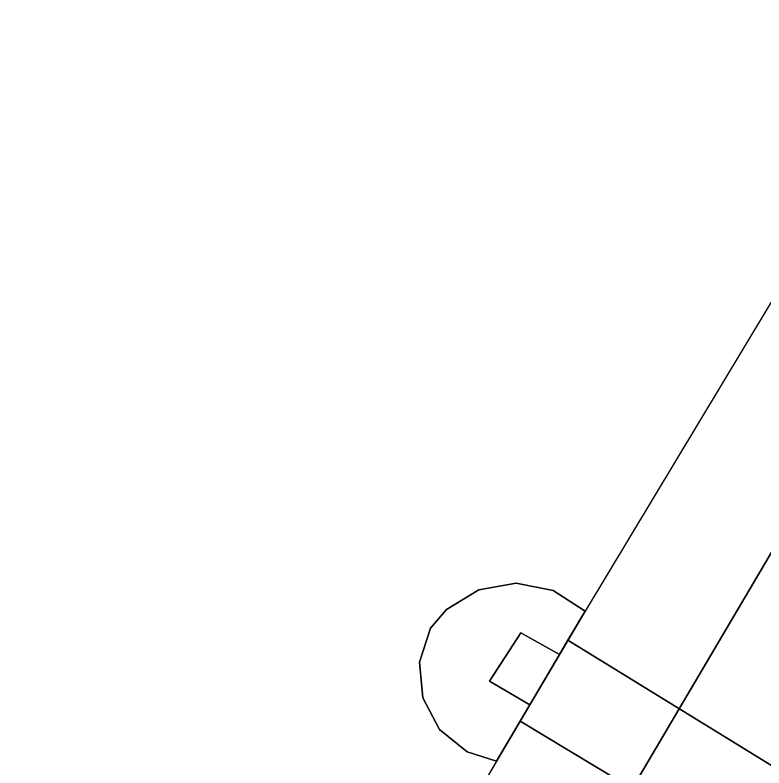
# Model space of a CAD drawing. Header units: metres. Extents: x 0 to 105485, y 0 to 425721.
# Drawn here: x 104927.47 to 104935.84, y 425437.21 to 425445.63 of the extents above; entities that cross this region are included whole.
import ezdxf
from ezdxf.enums import TextEntityAlignment as Align

# ---------------------------------------------------------------- set-up
doc = ezdxf.new("R2010")
doc.units = ezdxf.units.M
doc.header["$MEASUREMENT"] = 0
for name, color, linetype, lineweight in [('B-XX-IE-MEUBILAIR_WATERWEGMEUBILAIR-G', 150, 'Continuous', 18), ('B-XX-KW-KUNSTWERK_DEK-G', 170, 'Continuous', 18), ('B-XX-KW-KUNSTWERK_PIJLER-G', 170, 'Continuous', 18), ('B-XX-OG-BEBOUWING_STRAATNAAM-T', 7, 'Continuous', 18), ('B-XX-OG-WATER_HAVEN-G', 170, 'Continuous', 18), ('B-XX-VH-GESLOTENVERHARDING-G', 10, 'Continuous', 18)]:
    doc.layers.add(name, color=color, linetype=linetype, lineweight=lineweight)

msp = doc.modelspace()

# ---------------------------------------------------------------- linework, layer by layer
at = {"layer": 'B-XX-IE-MEUBILAIR_WATERWEGMEUBILAIR-G', "color": 0, "true_color": 0x604a38}
for points in [[(104930.722, 425441.444, 0), (104930.722, 425441.444, 1.5)], [(104928.728, 425441.191, 0), (104928.728, 425441.191, 1.5)], [(104930.696, 425440.848, 0), (104930.696, 425440.848, 1.5)]]:
    msp.add_polyline3d(points, dxfattribs=at)
at = {"layer": 'B-XX-KW-KUNSTWERK_DEK-G', "ltscale": 0.5}
msp.add_lwpolyline([(104939.785, 425432.99), (104943.514, 425439.216), (104946.042, 425443.642), (104945.204, 425444.142), (104947.881, 425448.599), (104947.275, 425448.956), (104942.934, 425451.513), (104942.437, 425451.805), (104939.79, 425447.408), (104939.165, 425447.817), (104933.841, 425438.964), (104930.926, 425434.03)], dxfattribs=at)
at = {"layer": 'B-XX-KW-KUNSTWERK_PIJLER-G', "ltscale": 0.5}
for points in [[(104933.555, 425438.48), (104933.649, 425438.64), (104933.841, 425438.964), (104933.485, 425439.195), (104933.07, 425439.28), (104932.653, 425439.206), (104932.292, 425438.984), (104932.112, 425438.774), (104931.99, 425438.394), (104932.026, 425437.996), (104932.214, 425437.644), (104932.524, 425437.393), (104932.851, 425437.288), (104933.116, 425437.736), (104933.222, 425437.917), (104932.771, 425438.183), (104933.124, 425438.722)], [(104933.555, 425438.48), (104933.124, 425438.722), (104932.771, 425438.183), (104933.222, 425437.917)], [(104933.649, 425438.64), (104933.555, 425438.48), (104933.222, 425437.917), (104933.116, 425437.736), (104940.104, 425433.523), (104940.202, 425433.686), (104940.512, 425434.204), (104940.606, 425434.36)]]:
    msp.add_lwpolyline(points, close=True, dxfattribs=at)
at = {"layer": 'B-XX-OG-WATER_HAVEN-G', "ltscale": 0.5}
msp.add_lwpolyline([(104933.649, 425438.64), (104940.606, 425434.36), (104940.853, 425434.773), (104941.185, 425434.489), (104941.404, 425434.097), (104941.474, 425433.654), (104941.385, 425433.215), (104940.987, 425432.875), (104940.581, 425432.758), (104940.161, 425432.798), (104939.785, 425432.99), (104940.104, 425433.523), (104933.116, 425437.736), (104932.851, 425437.288), (104932.524, 425437.393), (104932.214, 425437.644), (104932.026, 425437.996), (104931.99, 425438.394), (104932.112, 425438.774), (104932.292, 425438.984), (104932.653, 425439.206), (104933.07, 425439.28), (104933.485, 425439.195), (104933.841, 425438.964)], close=True, dxfattribs=at)
at = {"layer": 'B-XX-VH-GESLOTENVERHARDING-G', "ltscale": 0.5}
for points in [[(104942.934, 425451.513), (104942.437, 425451.805), (104939.79, 425447.408), (104939.165, 425447.817), (104933.841, 425438.964), (104930.926, 425434.03), (104927.79, 425428.48), (104927.468, 425427.957), (104928.661, 425427.249), (104934.367, 425436.982)], [(104947.275, 425448.956), (104942.934, 425451.513), (104934.367, 425436.982), (104928.661, 425427.249), (104928.681, 425427.237), (104929.171, 425426.947), (104929.213, 425426.922), (104932.395, 425425.035), (104932.926, 425424.721), (104933.003, 425424.675), (104938.715, 425434.36), (104945.608, 425445.992)]]:
    msp.add_lwpolyline(points, close=True, dxfattribs=at)

# ---------------------------------------------------------------- texts
at = {"layer": 'B-XX-OG-BEBOUWING_STRAATNAAM-T'}
msp.add_text('Engelenburgerbrug', height=1.25, rotation=59.4, dxfattribs=at).set_placement((104933.785, 425432.665), align=Align.MIDDLE_CENTER)

doc.saveas('drawing.dxf')
